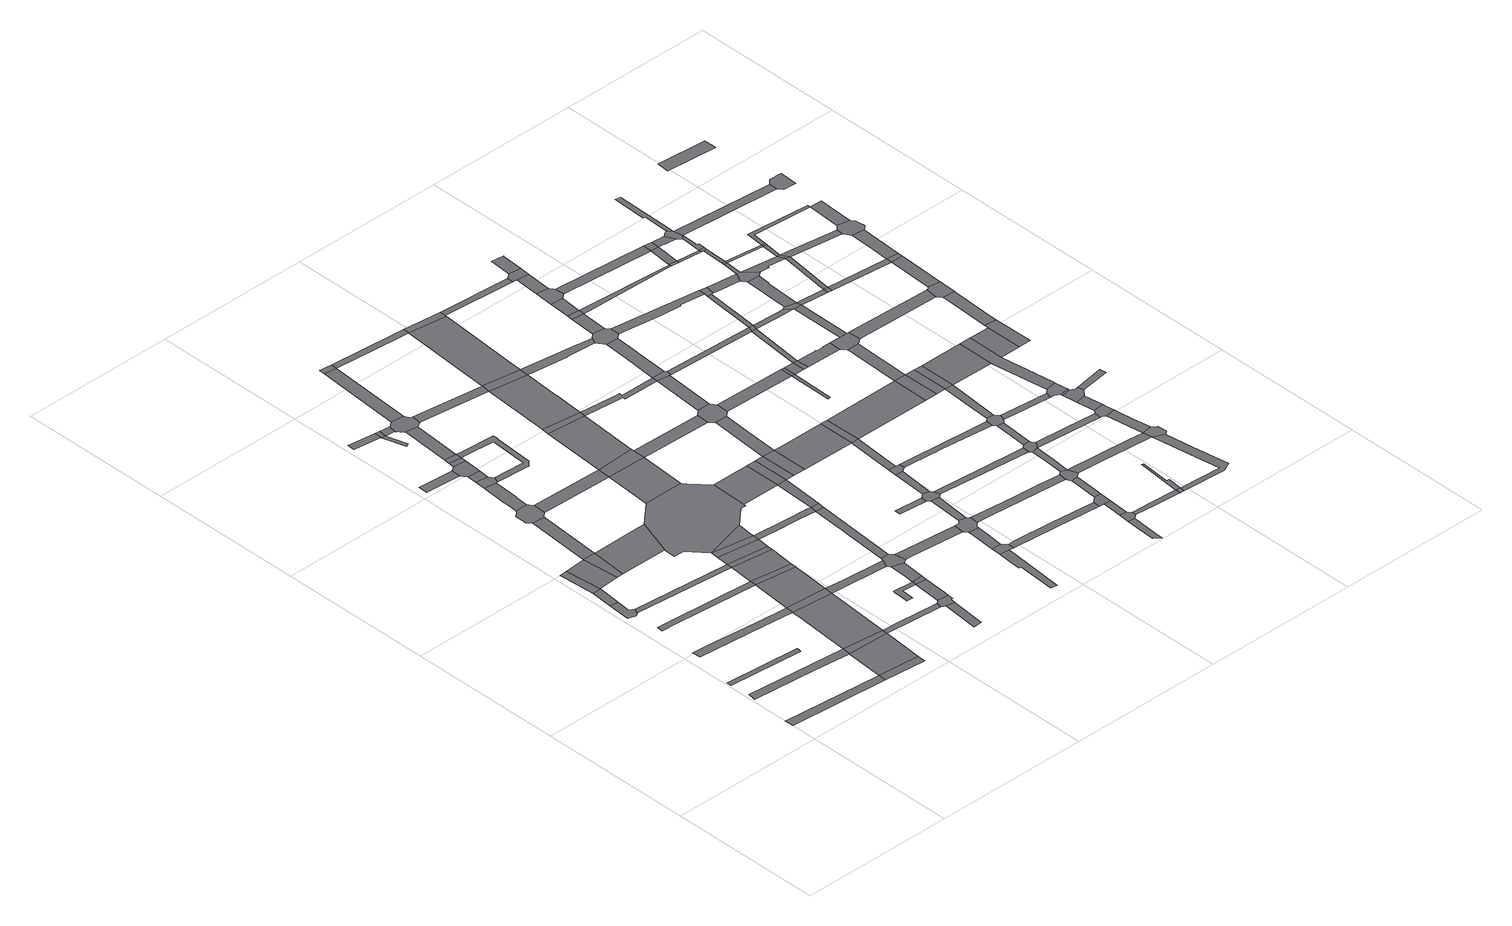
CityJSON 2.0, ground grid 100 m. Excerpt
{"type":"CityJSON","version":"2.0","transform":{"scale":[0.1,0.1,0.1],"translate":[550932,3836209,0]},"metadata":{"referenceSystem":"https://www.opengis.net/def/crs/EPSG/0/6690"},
"CityObjects":{
"road1":{"type":"Road","attributes":{"RoadStructureAttribute.sectionType":"1"},"geometry":[{"type":"MultiSurface","lod":"1","boundaries":[[[0,1,2,3,4]]]}]},
"road2":{"type":"Road","attributes":{"RoadStructureAttribute.sectionType":"1"},"geometry":[{"type":"MultiSurface","lod":"1","boundaries":[[[5,6,7,8,9,10]]]}]},
"road3":{"type":"Road","attributes":{"RoadStructureAttribute.sectionType":"1"},"geometry":[{"type":"MultiSurface","lod":"1","boundaries":[[[11,12,13,14,15]]]}]},
"road4":{"type":"Road","geometry":[{"type":"MultiSurface","lod":"1","boundaries":[[[16,17,18,19,20,21,22,23,24]]]}]},
"road5":{"type":"Road","attributes":{"RoadStructureAttribute.sectionType":"1"},"geometry":[{"type":"MultiSurface","lod":"1","boundaries":[[[25,16,24,26]]]}]},
"road6":{"type":"Road","geometry":[{"type":"MultiSurface","lod":"1","boundaries":[[[27,28,25,26,29]]]}]},
"road7":{"type":"Road","attributes":{"RoadStructureAttribute.sectionType":"1"},"geometry":[{"type":"MultiSurface","lod":"1","boundaries":[[[30,31,32,33,34,35,36,37,38,39]]]}]},
"road8":{"type":"Road","attributes":{"function":"2","RoadStructureAttribute.sectionType":"1"},"geometry":[{"type":"MultiSurface","lod":"1","boundaries":[[[40,27,29,41,42]]]}]},
"road9":{"type":"Road","attributes":{"RoadStructureAttribute.sectionType":"1"},"geometry":[{"type":"MultiSurface","lod":"1","boundaries":[[[43,44,45,46,47,48]]]}]},
"road10":{"type":"Road","geometry":[{"type":"MultiSurface","lod":"1","boundaries":[[[4,3,49,50]]]}]},
"road11":{"type":"Road","geometry":[{"type":"MultiSurface","lod":"1","boundaries":[[[51,40,42,52,53]]]}]},
"road12":{"type":"Road","attributes":{"RoadStructureAttribute.sectionType":"1"},"geometry":[{"type":"MultiSurface","lod":"1","boundaries":[[[21,20,54,55]]]}]},
"road13":{"type":"Road","attributes":{"function":"2","RoadStructureAttribute.sectionType":"1"},"geometry":[{"type":"MultiSurface","lod":"1","boundaries":[[[14,56,4,50,57,58,59]]]}]},
"road14":{"type":"Road","geometry":[{"type":"MultiSurface","lod":"1","boundaries":[[[15,14,59,60]]]}]},
"road15":{"type":"Road","attributes":{"RoadStructureAttribute.sectionType":"1"},"geometry":[{"type":"MultiSurface","lod":"1","boundaries":[[[61,62,51,53,63,64]]]}]},
"road16":{"type":"Road","attributes":{"function":"2","RoadStructureAttribute.sectionType":"1"},"geometry":[{"type":"MultiSurface","lod":"1","boundaries":[[[38,65,66,67,15,60,68,69,70]]]}]},
"road17":{"type":"Road","attributes":{"function":"2","RoadStructureAttribute.sectionType":"1"},"geometry":[{"type":"MultiSurface","lod":"1","boundaries":[[[71,72,53,52,73,74]]]}]},
"road18":{"type":"Road","geometry":[{"type":"MultiSurface","lod":"1","boundaries":[[[75,76,77,78,79,80,81,82,83,84,61,64,85,86,87,88]]]}]},
"road19":{"type":"Road","attributes":{"RoadStructureAttribute.sectionType":"1"},"geometry":[{"type":"MultiSurface","lod":"1","boundaries":[[[89,90,91,92]]]}]},
"road20":{"type":"Road","geometry":[{"type":"MultiSurface","lod":"1","boundaries":[[[39,38,70,93]]]}]},
"road21":{"type":"Road","attributes":{"RoadStructureAttribute.sectionType":"1"},"geometry":[{"type":"MultiSurface","lod":"1","boundaries":[[[94,95,96,78,77,97,98,99,100,101]]]}]},
"road22":{"type":"Road","attributes":{"function":"2","RoadStructureAttribute.sectionType":"1"},"geometry":[{"type":"MultiSurface","lod":"1","boundaries":[[[47,102,39,93,103,104]]]}]},
"road23":{"type":"Road","attributes":{"RoadStructureAttribute.sectionType":"1"},"geometry":[{"type":"MultiSurface","lod":"1","boundaries":[[[105,106,107,108,109]]]}]},
"road24":{"type":"Road","geometry":[{"type":"MultiSurface","lod":"1","boundaries":[[[110,94,101,111,112,113]]]}]},
"road25":{"type":"Road","attributes":{"RoadStructureAttribute.sectionType":"1"},"geometry":[{"type":"MultiSurface","lod":"1","boundaries":[[[114,110,113,115]]]}]},
"road26":{"type":"Road","geometry":[{"type":"MultiSurface","lod":"1","boundaries":[[[48,47,104,116,117]]]}]},
"road27":{"type":"Road","geometry":[{"type":"MultiSurface","lod":"1","boundaries":[[[118,119,92,91,120,114,115,121]]]}]},
"road28":{"type":"Road","attributes":{"RoadStructureAttribute.sectionType":"1"},"geometry":[{"type":"MultiSurface","lod":"1","boundaries":[[[59,122,123,124,60]]]}]},
"road29":{"type":"Road","attributes":{"function":"2","RoadStructureAttribute.sectionType":"1"},"geometry":[{"type":"MultiSurface","lod":"1","boundaries":[[[54,48,117,125]]]}]},
"road30":{"type":"Road","attributes":{"RoadStructureAttribute.sectionType":"1"},"geometry":[{"type":"MultiSurface","lod":"1","boundaries":[[[126,118,121,127,128]]]}]},
"road31":{"type":"Road","geometry":[{"type":"MultiSurface","lod":"1","boundaries":[[[129,130,131,132,133,134]]]}]},
"road32":{"type":"Road","geometry":[{"type":"MultiSurface","lod":"1","boundaries":[[[135,126,128,136]]]}]},
"road33":{"type":"Road","geometry":[{"type":"MultiSurface","lod":"1","boundaries":[[[109,108,134,133,137]]]}]},
"road34":{"type":"Road","geometry":[{"type":"MultiSurface","lod":"1","boundaries":[[[55,54,125,138]]]}]},
"road35":{"type":"Road","attributes":{"function":"2","RoadStructureAttribute.sectionType":"1"},"geometry":[{"type":"MultiSurface","lod":"1","boundaries":[[[139,55,138,140,141]]]}]},
"road36":{"type":"Road","attributes":{"RoadStructureAttribute.sectionType":"1"},"geometry":[{"type":"MultiSurface","lod":"1","boundaries":[[[137,133,142,143,144]]]}]},
"road37":{"type":"Road","geometry":[{"type":"MultiSurface","lod":"1","boundaries":[[[145,139,141,146]]]}]},
"road38":{"type":"Road","attributes":{"RoadStructureAttribute.sectionType":"1"},"geometry":[{"type":"MultiSurface","lod":"1","boundaries":[[[88,87,147,148]]]}]},
"road39":{"type":"Road","attributes":{"RoadStructureAttribute.sectionType":"1"},"geometry":[{"type":"MultiSurface","lod":"1","boundaries":[[[149,135,136,150,151]]]}]},
"road40":{"type":"Road","attributes":{"function":"2","RoadStructureAttribute.sectionType":"1"},"geometry":[{"type":"MultiSurface","lod":"1","boundaries":[[[152,153,154,155,156,145,146]]]}]},
"road41":{"type":"Road","attributes":{"RoadStructureAttribute.sectionType":"1"},"geometry":[{"type":"MultiSurface","lod":"1","boundaries":[[[157,158,159,160,161,162,163,136,128,164,165,166,167,168,169,112,111]]]}]},
"road42":{"type":"Road","attributes":{"RoadStructureAttribute.sectionType":"1"},"geometry":[{"type":"MultiSurface","lod":"1","boundaries":[[[170,171,172,173]]]}]},
"road43":{"type":"Road","attributes":{"RoadStructureAttribute.sectionType":"1"},"geometry":[{"type":"MultiSurface","lod":"1","boundaries":[[[174,175,93,70,176,177,178,179]]]}]},
"road44":{"type":"Road","geometry":[{"type":"MultiSurface","lod":"1","boundaries":[[[180,181,182,144,143,183,184,185,186,149,151,187,188,189,190,191,192,193]]]}]},
"road45":{"type":"Road","geometry":[{"type":"MultiSurface","lod":"1","boundaries":[[[194,195,74,73,196,197,198,199,145,156,200,201,202,203,204,205]]]}]},
"road46":{"type":"Road","geometry":[{"type":"MultiSurface","lod":"1","boundaries":[[[206,207,208,209,210,211,212,213,214,215,216]]]}]},
"road47":{"type":"Road","geometry":[{"type":"MultiSurface","lod":"1","boundaries":[[[217,218,219,123,122,220,221,170,173,222,223,224]]]}]},
"road48":{"type":"Road","attributes":{"RoadStructureAttribute.sectionType":"1"},"geometry":[{"type":"MultiSurface","lod":"1","boundaries":[[[215,225,217,224,226,227]]]}]},
"road49":{"type":"Road","attributes":{"RoadStructureAttribute.sectionType":"1"},"geometry":[{"type":"MultiSurface","lod":"1","boundaries":[[[228,180,193,229,230]]]}]},
"road50":{"type":"Road","geometry":[{"type":"MultiSurface","lod":"1","boundaries":[[[231,216,215,227]]]}]},
"road51":{"type":"Road","attributes":{"RoadStructureAttribute.sectionType":"1"},"geometry":[{"type":"MultiSurface","lod":"1","boundaries":[[[232,233,216,231,234]]]}]},
"road52":{"type":"Road","attributes":{"function":"2","RoadStructureAttribute.sectionType":"1"},"geometry":[{"type":"MultiSurface","lod":"1","boundaries":[[[147,235,194,205,236,237]]]}]},
"road53":{"type":"Road","geometry":[{"type":"MultiSurface","lod":"1","boundaries":[[[238,239,179,178,240,232,234,241,242,243]]]}]},
"road54":{"type":"Road","attributes":{"RoadStructureAttribute.sectionType":"1"},"geometry":[{"type":"MultiSurface","lod":"1","boundaries":[[[244,245,146,141,246,247,248,249,250,251,252]]]}]},
"road55":{"type":"Road","geometry":[{"type":"MultiSurface","lod":"1","boundaries":[[[253,228,230,254]]]}]},
"road56":{"type":"Road","geometry":[{"type":"MultiSurface","lod":"1","boundaries":[[[255,256,257,148,147,237,258]]]}]},
"road57":{"type":"Road","attributes":{"RoadStructureAttribute.sectionType":"1"},"geometry":[{"type":"MultiSurface","lod":"1","boundaries":[[[259,260,190,189,261,262,263,264]]]}]},
"road58":{"type":"Road","attributes":{"RoadStructureAttribute.sectionType":"1"},"geometry":[{"type":"MultiSurface","lod":"1","boundaries":[[[251,265,266,267,238,243,268,269]]]}]},
"road59":{"type":"Road","attributes":{"function":"2","RoadStructureAttribute.sectionType":"1"},"geometry":[{"type":"MultiSurface","lod":"1","boundaries":[[[270,257,256,271]]]}]},
"road60":{"type":"Road","attributes":{"function":"3","RoadStructureAttribute.sectionType":"1"},"geometry":[{"type":"MultiSurface","lod":"1","boundaries":[[[203,202,272,273,274]]]}]},
"road61":{"type":"Road","geometry":[{"type":"MultiSurface","lod":"1","boundaries":[[[252,251,269,275]]]}]},
"road62":{"type":"Road","geometry":[{"type":"MultiSurface","lod":"1","boundaries":[[[276,270,271,277]]]}]},
"road63":{"type":"Road","attributes":{"RoadStructureAttribute.sectionType":"1"}},
"road64":{"type":"Road","attributes":{"RoadStructureAttribute.sectionType":"1"},"geometry":[{"type":"MultiSurface","lod":"1","boundaries":[[[278,242,241,279,280,281]]]}]},
"road65":{"type":"Road","attributes":{"RoadStructureAttribute.sectionType":"1"},"geometry":[{"type":"MultiSurface","lod":"1","boundaries":[[[273,252,275,282]]]}]},
"road66":{"type":"Road","attributes":{"RoadStructureAttribute.sectionType":"1"},"geometry":[{"type":"MultiSurface","lod":"1","boundaries":[[[283,284,254,230,285,286,287]]]}]},
"road67":{"type":"Road","attributes":{"RoadStructureAttribute.sectionType":"1"},"geometry":[{"type":"MultiSurface","lod":"1","boundaries":[[[288,289,290,291,292,293,294,295]]]}]},
"road68":{"type":"Road","attributes":{"function":"2","RoadStructureAttribute.sectionType":"1"},"geometry":[{"type":"MultiSurface","lod":"1","boundaries":[[[263,276,277,296,297,298]]]}]},
"road69":{"type":"Road","geometry":[{"type":"MultiSurface","lod":"1","boundaries":[[[274,273,282,299]]]}]},
"road70":{"type":"Road","geometry":[{"type":"MultiSurface","lod":"1","boundaries":[[[300,301,288,295,302,303,304,305]]]}]},
"road71":{"type":"Road","attributes":{"RoadStructureAttribute.sectionType":"1"},"geometry":[{"type":"MultiSurface","lod":"1","boundaries":[[[258,237,306,307]]]}]},
"road72":{"type":"Road","geometry":[{"type":"MultiSurface","lod":"1","boundaries":[[[264,263,298,308]]]}]},
"road73":{"type":"Road","attributes":{"function":"3","RoadStructureAttribute.sectionType":"1"},"geometry":[{"type":"MultiSurface","lod":"1","boundaries":[[[299,282,309,310]]]}]},
"road74":{"type":"Road","attributes":{"RoadStructureAttribute.sectionType":"1"},"geometry":[{"type":"MultiSurface","lod":"1","boundaries":[[[311,312,313,300,305,314,315]]]}]},
"road75":{"type":"Road","geometry":[{"type":"MultiSurface","lod":"1","boundaries":[[[316,317,281,280,311,315,318,319,320,321,322]]]}]},
"road76":{"type":"Road","geometry":[{"type":"MultiSurface","lod":"1","boundaries":[[[323,324,325,326]]]}]},
"road77":{"type":"Road","geometry":[{"type":"MultiSurface","lod":"1","boundaries":[[[327,310,309,328,329]]]}]},
"road78":{"type":"Road","attributes":{"function":"2","RoadStructureAttribute.sectionType":"1"},"geometry":[{"type":"MultiSurface","lod":"1","boundaries":[[[286,264,308,330,331,332]]]}]},
"road79":{"type":"Road","attributes":{"RoadStructureAttribute.sectionType":"1"},"geometry":[{"type":"MultiSurface","lod":"1","boundaries":[[[333,316,322,334]]]}]},
"road80":{"type":"Road","geometry":[{"type":"MultiSurface","lod":"1","boundaries":[[[335,336,337,338,277,271,339,340,341,342]]]}]},
"road81":{"type":"Road","attributes":{"RoadStructureAttribute.sectionType":"1"},"geometry":[{"type":"MultiSurface","lod":"1","boundaries":[[[343,344,327,329,345,346]]]}]},
"road82":{"type":"Road","geometry":[{"type":"MultiSurface","lod":"1","boundaries":[[[347,326,325,333,334,348,349,350]]]}]},
"road83":{"type":"Road","geometry":[{"type":"MultiSurface","lod":"1","boundaries":[[[287,286,332,351,352]]]}]},
"road84":{"type":"Road","attributes":{"RoadStructureAttribute.sectionType":"1"},"geometry":[{"type":"MultiSurface","lod":"1","boundaries":[[[353,347,350,354]]]}]},
"road85":{"type":"Road","geometry":[{"type":"MultiSurface","lod":"1","boundaries":[[[355,356,307,306,357,343,346,358,359,360,361]]]}]},
"road86":{"type":"Road","attributes":{"function":"3","RoadStructureAttribute.sectionType":"1"},"geometry":[{"type":"MultiSurface","lod":"1","boundaries":[[[362,363,329,328,364,365]]]}]},
"road87":{"type":"Road","attributes":{"RoadStructureAttribute.sectionType":"1"},"geometry":[{"type":"MultiSurface","lod":"1","boundaries":[[[366,367,303,302,368,369,370]]]}]},
"road88":{"type":"Road","geometry":[{"type":"MultiSurface","lod":"1","boundaries":[[[371,353,354,372,373,374]]]}]},
"road89":{"type":"Road","attributes":{"RoadStructureAttribute.sectionType":"1"},"geometry":[{"type":"MultiSurface","lod":"1","boundaries":[[[375,376,377,308,298,378,379,380,381,382]]]}]},
"road90":{"type":"Road","attributes":{"RoadStructureAttribute.sectionType":"1"},"geometry":[{"type":"MultiSurface","lod":"1","boundaries":[[[341,383,384,356,355,385,386]]]}]},
"road91":{"type":"Road","attributes":{"RoadStructureAttribute.sectionType":"1"},"geometry":[{"type":"MultiSurface","lod":"1","boundaries":[[[364,371,374,387,388]]]}]},
"road92":{"type":"Road","attributes":{"RoadStructureAttribute.sectionType":"1"},"geometry":[{"type":"MultiSurface","lod":"1","boundaries":[[[389,390,391,320,319,392,393,394,395,396]]]}]},
"road93":{"type":"Road","geometry":[{"type":"MultiSurface","lod":"1","boundaries":[[[342,341,386,397,398,399,400,401]]]}]},
"road94":{"type":"Road","geometry":[{"type":"MultiSurface","lod":"1","boundaries":[[[402,365,364,388,403]]]}]},
"road95":{"type":"Road","attributes":{"RoadStructureAttribute.sectionType":"1"},"geometry":[{"type":"MultiSurface","lod":"1","boundaries":[[[404,405,406,407,408,409,410]]]}]},
"road96":{"type":"Road","attributes":{"RoadStructureAttribute.sectionType":"1"},"geometry":[{"type":"MultiSurface","lod":"1","boundaries":[[[411,412,413,342,401,414,415,416]]]}]},
"road97":{"type":"Road","attributes":{"RoadStructureAttribute.sectionType":"1"},"geometry":[{"type":"MultiSurface","lod":"1","boundaries":[[[417,418,349,348,419,420,421,422,423]]]}]},
"road98":{"type":"Road","geometry":[{"type":"MultiSurface","lod":"1","boundaries":[[[424,404,410,425,426,427]]]}]},
"road99":{"type":"Road","attributes":{"RoadStructureAttribute.sectionType":"1"},"geometry":[{"type":"MultiSurface","lod":"1","boundaries":[[[361,360,428,429]]]}]},
"road100":{"type":"Road","attributes":{"RoadStructureAttribute.sectionType":"1"},"geometry":[{"type":"MultiSurface","lod":"1","boundaries":[[[352,351,430,431]]]}]},
"road101":{"type":"Road","attributes":{"RoadStructureAttribute.sectionType":"1"},"geometry":[{"type":"MultiSurface","lod":"1","boundaries":[[[432,433,424,427,434]]]}]},
"road102":{"type":"Road","geometry":[{"type":"MultiSurface","lod":"1","boundaries":[[[435,436,437,382,381,438,439,411,416,440,441,442,443,444]]]}]},
"road103":{"type":"Road","geometry":[{"type":"MultiSurface","lod":"1","boundaries":[[[445,370,369,432,434,446]]]}]},
"road104":{"type":"Road","attributes":{"RoadStructureAttribute.sectionType":"1"},"geometry":[{"type":"MultiSurface","lod":"1","boundaries":[[[447,448,373,372,449,450,451,452,453]]]}]},
"road105":{"type":"Road","attributes":{"RoadStructureAttribute.sectionType":"1"},"geometry":[{"type":"MultiSurface","lod":"1","boundaries":[[[454,435,444,455]]]}]},
"road106":{"type":"Road","attributes":{"RoadStructureAttribute.sectionType":"1"},"geometry":[{"type":"MultiSurface","lod":"1","boundaries":[[[456,457,458,459,460,461,445,446]]]}]},
"road107":{"type":"Road","geometry":[{"type":"MultiSurface","lod":"1","boundaries":[[[462,454,455,463]]]}]},
"road108":{"type":"Road","attributes":{"RoadStructureAttribute.sectionType":"1"},"geometry":[{"type":"MultiSurface","lod":"1","boundaries":[[[464,462,463,465,466]]]}]},
"road109":{"type":"Road","geometry":[{"type":"MultiSurface","lod":"1","boundaries":[[[467,396,395,459,458,468,469]]]}]},
"road110":{"type":"Road","attributes":{"function":"3","RoadStructureAttribute.sectionType":"1"},"geometry":[{"type":"MultiSurface","lod":"1","boundaries":[[[470,471,403,388,472,473,474]]]}]},
"road111":{"type":"Road","attributes":{"RoadStructureAttribute.sectionType":"1"},"geometry":[{"type":"MultiSurface","lod":"1","boundaries":[[[475,426,425,476,477,478,479]]]}]},
"road112":{"type":"Road","attributes":{"RoadStructureAttribute.sectionType":"1"},"geometry":[{"type":"MultiSurface","lod":"1","boundaries":[[[428,480,481,482,483,484]]]}]},
"road113":{"type":"Road","attributes":{"RoadStructureAttribute.sectionType":"1"},"geometry":[{"type":"MultiSurface","lod":"1","boundaries":[[[398,397,485,486]]]}]},
"road114":{"type":"Road","geometry":[{"type":"MultiSurface","lod":"1","boundaries":[[[487,464,466,488,489,490,491,492,493]]]}]},
"road115":{"type":"Road","attributes":{"RoadStructureAttribute.sectionType":"1"},"geometry":[{"type":"MultiSurface","lod":"1","boundaries":[[[494,495,496,497,467,469]]]}]},
"road116":{"type":"Road","geometry":[{"type":"MultiSurface","lod":"1","boundaries":[[[429,428,484,498]]]}]},
"road117":{"type":"Road","attributes":{"RoadStructureAttribute.sectionType":"1"},"geometry":[{"type":"MultiSurface","lod":"1","boundaries":[[[499,500,487,493,501]]]}]},
"road118":{"type":"Road","attributes":{"RoadStructureAttribute.sectionType":"1"},"geometry":[{"type":"MultiSurface","lod":"1","boundaries":[[[498,484,502,503,504]]]}]},
"road119":{"type":"Road","geometry":[{"type":"MultiSurface","lod":"1","boundaries":[[[505,506,431,430,499,501,507]]]}]},
"road120":{"type":"Road","geometry":[{"type":"MultiSurface","lod":"1","boundaries":[[[508,509,510,423,422,496,495,511]]]}]},
"road121":{"type":"Road","geometry":[{"type":"MultiSurface","lod":"1","boundaries":[[[504,503,512,513]]]}]},
"road122":{"type":"Road","geometry":[{"type":"MultiSurface","lod":"1","boundaries":[[[479,478,514,515]]]}]},
"road123":{"type":"Road","attributes":{"RoadStructureAttribute.sectionType":"1"},"geometry":[{"type":"MultiSurface","lod":"1","boundaries":[[[516,517,505,507,518,519]]]}]},
"road124":{"type":"Road","attributes":{"RoadStructureAttribute.sectionType":"1"},"geometry":[{"type":"MultiSurface","lod":"1","boundaries":[[[520,521,510,509,522,523]]]}]},
"road125":{"type":"Road","attributes":{"RoadStructureAttribute.sectionType":"1"},"geometry":[{"type":"MultiSurface","lod":"1","boundaries":[[[442,441,524,525,526,527,528]]]}]},
"road126":{"type":"Road","attributes":{"RoadStructureAttribute.sectionType":"1"},"geometry":[{"type":"MultiSurface","lod":"1","boundaries":[[[529,530,531,532,533,479,515]]]}]},
"road127":{"type":"Road","geometry":[{"type":"MultiSurface","lod":"1","boundaries":[[[534,535,453,452,520,523,536,537]]]}]},
"road128":{"type":"Road","attributes":{"RoadStructureAttribute.sectionType":"1"},"geometry":[{"type":"MultiSurface","lod":"1","boundaries":[[[485,504,513,538]]]}]},
"road129":{"type":"Road","attributes":{"RoadStructureAttribute.sectionType":"1"},"geometry":[{"type":"MultiSurface","lod":"1","boundaries":[[[539,540,469,468,541,542,543,544]]]}]},
"road130":{"type":"Road","geometry":[{"type":"MultiSurface","lod":"1","boundaries":[[[474,473,545,546]]]}]},
"road131":{"type":"Road","attributes":{"RoadStructureAttribute.sectionType":"1"},"geometry":[{"type":"MultiSurface","lod":"1","boundaries":[[[547,548,549,550,551,552,553,513,512,554,555,556]]]}]},
"road132":{"type":"Road","attributes":{"RoadStructureAttribute.sectionType":"1"},"geometry":[{"type":"MultiSurface","lod":"1","boundaries":[[[463,455,557,558]]]}]},
"road133":{"type":"Road","attributes":{"RoadStructureAttribute.sectionType":"1"},"geometry":[{"type":"MultiSurface","lod":"1","boundaries":[[[559,560,535,534,561,562]]]}]},
"road134":{"type":"Road","geometry":[{"type":"MultiSurface","lod":"1","boundaries":[[[486,485,538,563]]]}]},
"road135":{"type":"Road","attributes":{"RoadStructureAttribute.sectionType":"1"},"geometry":[{"type":"MultiSurface","lod":"1","boundaries":[[[564,511,495,565,566,567]]]}]},
"road136":{"type":"Road","attributes":{"function":"3","RoadStructureAttribute.sectionType":"1"},"geometry":[{"type":"MultiSurface","lod":"1","boundaries":[[[546,545,559,568]]]}]},
"road137":{"type":"Road","attributes":{"RoadStructureAttribute.sectionType":"1"},"geometry":[{"type":"MultiSurface","lod":"1","boundaries":[[[569,570,474,546,571]]]}]},
"road138":{"type":"Road","attributes":{"RoadStructureAttribute.sectionType":"1"},"geometry":[{"type":"MultiSurface","lod":"1","boundaries":[[[490,489,572,573]]]}]},
"road139":{"type":"Road","attributes":{"RoadStructureAttribute.sectionType":"1"},"geometry":[{"type":"MultiSurface","lod":"1","boundaries":[[[574,486,563,575,576]]]}]},
"road140":{"type":"Road","attributes":{"RoadStructureAttribute.sectionType":"1"},"geometry":[{"type":"MultiSurface","lod":"1","boundaries":[[[543,577,578,579,515,514,580,581,582,583]]]}]},
"road141":{"type":"Road","geometry":[{"type":"MultiSurface","lod":"1","boundaries":[[[568,559,562,584]]]}]},
"road142":{"type":"Road","attributes":{"RoadStructureAttribute.sectionType":"1"},"geometry":[{"type":"MultiSurface","lod":"1","boundaries":[[[585,537,536,586,587,588]]]}]},
"road143":{"type":"Road","attributes":{"RoadStructureAttribute.sectionType":"1"},"geometry":[{"type":"MultiSurface","lod":"1","boundaries":[[[563,538,589,590,591,592]]]}]},
"road144":{"type":"Road","geometry":[{"type":"MultiSurface","lod":"1","boundaries":[[[593,594,556,555,569,571,595,596,597,598,599]]]}]},
"road145":{"type":"Road","geometry":[{"type":"MultiSurface","lod":"1","boundaries":[[[528,527,574,576,600,601,602]]]}]},
"road146":{"type":"Road","attributes":{"RoadStructureAttribute.sectionType":"1"},"geometry":[{"type":"MultiSurface","lod":"1","boundaries":[[[603,599,598,604,605]]]}]},
"road147":{"type":"Road","geometry":[{"type":"MultiSurface","lod":"1","boundaries":[[[606,544,543,583,607,608,609]]]}]},
"road148":{"type":"Road","attributes":{"function":"3","RoadStructureAttribute.sectionType":"1"},"geometry":[{"type":"MultiSurface","lod":"1","boundaries":[[[584,562,610,611]]]}]},
"road149":{"type":"Road","attributes":{"RoadStructureAttribute.sectionType":"1"},"geometry":[{"type":"MultiSurface","lod":"1","boundaries":[[[612,613,614,615,616,617,544,606]]]}]},
"road150":{"type":"Road","geometry":[{"type":"MultiSurface","lod":"1","boundaries":[[[618,619,620,567,566,621,615,614]]]}]},
"road151":{"type":"Road","geometry":[{"type":"MultiSurface","lod":"1","boundaries":[[[622,623,624,592,591,603,605,625]]]}]},
"road152":{"type":"Road","attributes":{"RoadStructureAttribute.sectionType":"1"},"geometry":[{"type":"MultiSurface","lod":"1","boundaries":[[[626,602,601,627,628,629]]]}]},
"road153":{"type":"Road","attributes":{"RoadStructureAttribute.sectionType":"1"},"geometry":[{"type":"MultiSurface","lod":"1","boundaries":[[[630,631,632,620,619]]]}]},
"road154":{"type":"Road","geometry":[{"type":"MultiSurface","lod":"1","boundaries":[[[633,634,588,587,635,636,637]]]}]},
"road155":{"type":"Road","geometry":[{"type":"MultiSurface","lod":"1","boundaries":[[[638,558,557,639,640,641,642]]]}]},
"road156":{"type":"Road","attributes":{"RoadStructureAttribute.sectionType":"1"},"geometry":[{"type":"MultiSurface","lod":"1","boundaries":[[[637,636,643,644]]]}]},
"road157":{"type":"Road","geometry":[{"type":"MultiSurface","lod":"1","boundaries":[[[645,644,643,646,631,630,647,648,649]]]}]},
"road158":{"type":"Road","attributes":{"RoadStructureAttribute.sectionType":"1"},"geometry":[{"type":"MultiSurface","lod":"1","boundaries":[[[650,572,638,642]]]}]},
"road159":{"type":"Road","attributes":{"RoadStructureAttribute.sectionType":"1"},"geometry":[{"type":"MultiSurface","lod":"1","boundaries":[[[651,622,625,652,653,654]]]}]},
"road160":{"type":"Road","geometry":[{"type":"MultiSurface","lod":"1","boundaries":[[[573,572,650,655]]]}]},
"road161":{"type":"Road","attributes":{"RoadStructureAttribute.sectionType":"1"},"geometry":[{"type":"MultiSurface","lod":"1","boundaries":[[[611,610,634,633,656,657,658]]]}]},
"road162":{"type":"Road","attributes":{"RoadStructureAttribute.sectionType":"1"},"geometry":[{"type":"MultiSurface","lod":"1","boundaries":[[[659,625,605,660,661]]]}]},
"road163":{"type":"Road","attributes":{"RoadStructureAttribute.sectionType":"1"},"geometry":[{"type":"MultiSurface","lod":"1","boundaries":[[[662,642,641,663,664]]]}]},
"road164":{"type":"Road","attributes":{"RoadStructureAttribute.sectionType":"1"},"geometry":[{"type":"MultiSurface","lod":"1","boundaries":[[[665,629,628,666,651,654,667,668,669,670]]]}]},
"road165":{"type":"Road","geometry":[{"type":"MultiSurface","lod":"1","boundaries":[[[671,665,670,672]]]}]},
"road166":{"type":"Road","attributes":{"RoadStructureAttribute.sectionType":"1"},"geometry":[{"type":"MultiSurface","lod":"1","boundaries":[[[655,650,673,674,675,676]]]}]},
"road167":{"type":"Road","attributes":{"RoadStructureAttribute.sectionType":"1"},"geometry":[{"type":"MultiSurface","lod":"1","boundaries":[[[677,678,671,672,679]]]}]},
"road168":{"type":"Road","attributes":{"RoadStructureAttribute.sectionType":"1"},"geometry":[{"type":"MultiSurface","lod":"1","boundaries":[[[680,597,596,681,682,683]]]}]},
"road169":{"type":"Road","attributes":{"RoadStructureAttribute.sectionType":"1"},"geometry":[{"type":"MultiSurface","lod":"1","boundaries":[[[684,649,648,685]]]}]},
"road170":{"type":"Road","geometry":[{"type":"MultiSurface","lod":"1","boundaries":[[[664,663,677,679,686]]]}]},
"road171":{"type":"Road","geometry":[{"type":"MultiSurface","lod":"1","boundaries":[[[661,660,687,688]]]}]},
"road172":{"type":"Road","attributes":{"RoadStructureAttribute.sectionType":"1"},"geometry":[{"type":"MultiSurface","lod":"1","boundaries":[[[689,690,691,692,693,664,686]]]}]},
"road173":{"type":"Road","geometry":[{"type":"MultiSurface","lod":"1","boundaries":[[[694,695,696,676,675,697,693,692,698]]]}]},
"road174":{"type":"Road","attributes":{"RoadStructureAttribute.sectionType":"1"},"geometry":[{"type":"MultiSurface","lod":"1","boundaries":[[[669,668,699,700,701,702]]]}]},
"road175":{"type":"Road","geometry":[{"type":"MultiSurface","lod":"1","boundaries":[[[658,657,703,704]]]}]},
"road176":{"type":"Road","attributes":{"RoadStructureAttribute.sectionType":"1"},"geometry":[{"type":"MultiSurface","lod":"1","boundaries":[[[672,670,705,706]]]}]},
"road177":{"type":"Road","attributes":{"RoadStructureAttribute.sectionType":"1"},"geometry":[{"type":"MultiSurface","lod":"1","boundaries":[[[701,661,688,707]]]}]},
"road178":{"type":"Road","attributes":{"RoadStructureAttribute.sectionType":"1"},"geometry":[{"type":"MultiSurface","lod":"1","boundaries":[[[708,709,710,694,698,711,712,713]]]}]},
"road179":{"type":"Road","geometry":[{"type":"MultiSurface","lod":"1","boundaries":[[[714,715,704,703,716,717]]]}]},
"road180":{"type":"Road","geometry":[{"type":"MultiSurface","lod":"1","boundaries":[[[702,701,707,718]]]}]},
"road181":{"type":"Road","attributes":{"RoadStructureAttribute.sectionType":"1"},"geometry":[{"type":"MultiSurface","lod":"1","boundaries":[[[705,702,718,719]]]}]},
"road182":{"type":"Road","geometry":[{"type":"MultiSurface","lod":"1","boundaries":[[[706,705,719,720]]]}]},
"road183":{"type":"Road","attributes":{"RoadStructureAttribute.sectionType":"1"},"geometry":[{"type":"MultiSurface","lod":"1","boundaries":[[[688,687,721,722,723]]]}]},
"road184":{"type":"Road","attributes":{"RoadStructureAttribute.sectionType":"1"},"geometry":[{"type":"MultiSurface","lod":"1","boundaries":[[[724,725,726,714,717,727,728,729]]]}]},
"road185":{"type":"Road","geometry":[{"type":"MultiSurface","lod":"1","boundaries":[[[730,731,732,683,682,733,734,724,729,735,736,737,738,739,740,741]]]}]},
"road186":{"type":"Road","attributes":{"RoadStructureAttribute.sectionType":"1"},"geometry":[{"type":"MultiSurface","lod":"1","boundaries":[[[742,743,744,718,707,745,746,747,748]]]}]},
"road187":{"type":"Road","attributes":{"RoadStructureAttribute.sectionType":"1"},"geometry":[{"type":"MultiSurface","lod":"1","boundaries":[[[749,698,692,750,751,752]]]}]},
"road188":{"type":"Road","attributes":{"RoadStructureAttribute.sectionType":"1"},"geometry":[{"type":"MultiSurface","lod":"1","boundaries":[[[722,753,730,741,754]]]}]},
"road189":{"type":"Road","attributes":{"RoadStructureAttribute.sectionType":"1"},"geometry":[{"type":"MultiSurface","lod":"1","boundaries":[[[755,706,720,756,757,758]]]}]},
"road190":{"type":"Road","geometry":[{"type":"MultiSurface","lod":"1","boundaries":[[[723,722,754,759,760]]]}]},
"road191":{"type":"Road","attributes":{"RoadStructureAttribute.sectionType":"1"},"geometry":[{"type":"MultiSurface","lod":"1","boundaries":[[[761,762,763,723,760,764]]]}]},
"road192":{"type":"Road","geometry":[{"type":"MultiSurface","lod":"1","boundaries":[[[765,766,748,747,767,761,764,768,769,770,771,772,773]]]}]},
"road193":{"type":"Road","attributes":{"RoadStructureAttribute.sectionType":"1"},"geometry":[{"type":"MultiSurface","lod":"1","boundaries":[[[757,774,775,765,773,776]]]}]},
"road194":{"type":"Road","attributes":{"RoadStructureAttribute.sectionType":"1"},"geometry":[{"type":"MultiSurface","lod":"1","boundaries":[[[777,778,779,780,781]]]}]},
"road195":{"type":"Road","geometry":[{"type":"MultiSurface","lod":"1","boundaries":[[[782,783,752,751,784,785,786,787]]]}]}
},
"vertices":[
[3,222,0],[1,222,0],[5,166,0],[642,116,0],[648,170,0],
[497,617,0],[500,633,0],[502,649,0],[501,649,0],[17,687,0],[15,652,0],
[28,527,0],[20,477,0],[435,441,0],[669,420,0],[674,475,0],
[47,1617,0],[34,1472,0],[85,1456,0],[105,1471,0],[106,1471,0],[119,1504,0],[112,1510,0],[91,1526,0],[100,1612,0],
[61,1764,0],[116,1762,0],
[94,2004,0],[45,2001,0],[116,1767,0],
[631,957,0],[562,963,0],[560,963,0],[167,1000,0],[166,1000,0],[72,1008,0],[74,952,0],[506,916,0],[709,898,0],[714,949,0],
[233,2013,0],[120,1767,0],[251,1777,0],
[201,1296,0],[96,1304,0],[92,1264,0],[199,1256,0],[737,1214,0],[740,1253,0],
[912,92,0],[916,148,0],
[233,2019,0],[297,1780,0],[316,2018,0],
[754,1415,0],[757,1453,0],
[667,408,0],[917,160,0],[940,410,0],[940,414,0],
[943,449,0],
[267,2441,0],[267,2437,0],[347,2431,0],[347,2435,0],
[707,884,0],[703,821,0],[674,478,0],[943,451,0],[975,824,0],[978,876,0],
[647,2018,0],[335,2018,0],[607,1780,0],[687,2018,0],
[381,2552,0],[365,2574,0],[358,2583,0],[278,2582,0],[278,2576,0],[273,2572,0],[247,2549,0],[241,2548,0],[242,2466,0],[248,2460,0],[347,2440,0],[378,2468,0],[379,2468,0],[383,2550,0],
[54,3095,0],[50,3035,0],[281,3019,0],[283,3078,0],
[983,931,0],
[298,2845,0],[285,2679,0],[285,2670,0],[365,2671,0],[365,2673,0],[377,2821,0],[378,2837,0],[378,2839,0],
[726,1081,0],[984,943,0],[1005,1180,0],
[43,3631,0],[37,3584,0],[40,3583,0],[217,3559,0],[223,3608,0],
[303,2916,0],[388,2838,0],[400,2877,0],[383,2910,0],
[308,2982,0],[388,2975,0],
[1006,1191,0],[1008,1218,0],
[315,3099,0],[285,3080,0],[283,3019,0],[397,3093,0],
[1313,385,0],[1320,417,0],[1052,440,0],
[1023,1380,0],
[318,3138,0],[399,3111,0],[400,3131,0],
[261,3408,0],[261,3406,0],[272,3412,0],[283,3417,0],[245,3555,0],[218,3554,0],
[321,3177,0],[402,3171,0],
[251,3604,0],
[1026,1418,0],
[764,1533,0],[1032,1484,0],[1033,1496,0],
[253,3554,0],[307,3547,0],[317,3596,0],
[769,1585,0],[1036,1541,0],
[849,2457,0],[852,2540,0],
[347,3504,0],[402,3178,0],[426,3492,0],
[1036,1550,0],[1037,1558,0],[1040,1592,0],[1045,1640,0],[1047,1661,0],
[595,2826,0],[607,2825,0],[641,2860,0],[658,3112,0],[660,3132,0],[661,3153,0],[440,3168,0],[438,3128,0],[622,3113,0],[626,3113,0],[609,2865,0],[605,2865,0],[598,2866,0],
[1338,368,0],[1317,129,0],[1373,133,0],[1395,362,0],
[1375,897,0],[1108,920,0],[1179,860,0],[1180,860,0],[1355,846,0],[1379,897,0],
[355,3622,0],[335,3607,0],[320,3596,0],[310,3542,0],[311,3540,0],[318,3538,0],[329,3525,0],[447,3505,0],[457,3511,0],[462,3513,0],[470,3575,0],[458,3576,0],[453,3584,0],[436,3610,0],
[826,2148,0],[779,2104,0],[607,1774,0],[602,1700,0],[670,1698,0],[735,1624,0],[1158,1763,0],[1194,1762,0],[1194,1779,0],[1201,2017,0],[1102,2127,0],[1084,2148,0],
[1233,659,0],[1228,659,0],[1227,649,0],[1222,558,0],[1221,549,0],[1241,548,0],[1261,547,0],[1262,558,0],[1266,629,0],[1356,623,0],[1363,650,0],
[1342,438,0],[1331,427,0],[1324,421,0],[1319,381,0],[1327,375,0],[1398,393,0],[1411,394,0],[1414,431,0],
[1345,470,0],[1417,463,0],[1430,616,0],
[398,4181,0],[477,4163,0],[478,4174,0],
[1433,654,0],
[1373,828,0],[1367,722,0],[1447,804,0],
[848,2439,0],[1106,2437,0],[1107,2452,0],
[1387,920,0],[1380,898,0],[1361,840,0],[1474,822,0],[1461,894,0],[1438,919,0],
[1417,1512,0],[1260,1524,0],[1218,1483,0],[1220,1483,0],[1276,1479,0],[1414,1469,0],[1415,1469,0],[1429,1468,0],[1436,1510,0],
[401,4222,0],[481,4213,0],
[1108,2549,0],[1108,2553,0],[854,2540,0],[1107,2534,0],
[928,3517,0],[924,3516,0],[861,3464,0],[920,3456,0],[924,3456,0],[930,3517,0],
[1411,1242,0],[1409,1187,0],[1403,1116,0],[1445,997,0],[1484,1460,0],
[886,2962,0],[1138,2943,0],
[1437,1779,0],[1448,1779,0],[1448,2017,0],
[1488,1506,0],
[890,3011,0],[1142,2982,0],
[1481,892,0],[1507,819,0],[1867,788,0],[1873,856,0],
[1512,1779,0],
[960,4175,0],[909,4179,0],[908,4139,0],[978,4133,0],[980,4173,0],
[1868,501,0],[1858,373,0],[1856,343,0],[1871,343,0],[1854,96,0],[1896,91,0],[1919,354,0],[1932,496,0],
[1156,3178,0],[1156,3180,0],[1174,3418,0],
[1511,2017,0],
[1873,568,0],[1869,514,0],[1961,494,0],[1964,534,0],[1956,542,0],[1934,564,0],
[1570,2444,0],[1575,2525,0],
[1178,3480,0],
[1567,1779,0],[1568,2017,0],
[1887,761,0],[1885,735,0],[1877,625,0],[1945,677,0],[1953,754,0],
[1923,876,0],[1904,853,0],[1954,771,0],[1982,794,0],[1986,849,0],[1983,852,0],[1968,864,0],
[1738,1174,0],[1736,1134,0],[1916,1118,0],[1920,1158,0],
[1568,2018,0],[1649,1778,0],[1649,2014,0],
[1179,3489,0],[1185,3574,0],[1226,4099,0],
[1939,1104,0],[1989,1097,0],
[1410,2935,0],[1410,2958,0],[1408,2958,0],[1141,2980,0],[1401,2920,0],[1399,2903,0],[1635,2900,0],[1636,2935,0],
[1599,2411,0],[1587,2262,0],[1667,2255,0],[1679,2411,0],
[1948,1181,0],[2016,1114,0],[2005,1154,0],[1990,1172,0],
[1227,4109,0],[1229,4149,0],
[1965,1406,0],[2015,1402,0],
[1689,2556,0],[1608,2555,0],[1586,2425,0],[1679,2414,0],[1690,2423,0],[1712,2442,0],[1716,2523,0],
[1670,2014,0],[1668,2014,0],[1994,1776,0],[1994,2013,0],
[2261,517,0],[2014,537,0],[2257,470,0],[2551,446,0],[2554,492,0],
[1970,1463,0],[2043,1422,0],[2045,1457,0],[2017,1459,0],
[1558,3428,0],[1558,3432,0],[1179,3480,0],[1440,3388,0],[1440,3390,0],[1444,3390,0],[1631,3375,0],[1651,3417,0],
[1635,2898,0],[1632,2871,0],[1716,2887,0],[1716,2888,0],
[2041,1741,0],[2044,1776,0],
[2457,808,0],[2289,822,0],[2148,835,0],[2085,785,0],[2283,769,0],[2519,749,0],[2589,743,0],[2596,795,0],
[1723,2888,0],[1733,2924,0],[1727,2928,0],[1720,2933,0],[1720,2935,0],
[2005,2013,0],[2042,2013,0],
[2569,239,0],[2564,171,0],[2554,38,0],[2594,5,0],[2597,37,0],[2606,161,0],[2612,236,0],
[1670,3324,0],[1657,3167,0],[1637,2935,0],[1736,3160,0],[1737,3163,0],[1748,3319,0],
[2316,1130,0],[2221,1137,0],[2189,1098,0],[2313,1087,0],[2562,1063,0],[2621,1058,0],[2623,1105,0],
[2575,309,0],[2639,256,0],[2641,283,0],[2619,306,0],
[2181,2431,0],[2183,2512,0],
[1696,4075,0],[1699,4116,0],
[2585,443,0],[2583,414,0],[2629,436,0],
[1679,3441,0],[1678,3440,0],[1672,3435,0],[1645,3357,0],[1669,3325,0],[1768,3336,0],[1778,3345,0],[1780,3406,0],[1771,3416,0],[1757,3435,0],
[2592,523,0],[2635,520,0],
[2228,1443,0],[2218,1444,0],[2241,1405,0],[2249,1404,0],[2303,1400,0],[2646,1366,0],[2648,1411,0],
[1692,3612,0],[1771,3606,0],
[2637,542,0],[2643,630,0],[2650,716,0],[2607,710,0],[2604,668,0],[2594,554,0],
[1695,3652,0],[1774,3646,0],
[1706,3789,0],[1774,3648,0],[1785,3783,0],
[2621,816,0],[2679,741,0],[2656,801,0],
[2548,2015,0],[2055,2013,0],[2052,1776,0],[2547,1775,0],[2548,2016,0],
[2773,276,0],[2772,245,0],[2930,233,0],[2947,231,0],[2947,266,0],
[2181,2148,0],[2181,2147,0],[2190,2148,0],[2199,2150,0],[2204,2431,0],
[2308,2869,0],[2321,2902,0],
[1715,3909,0],[1807,3800,0],[1818,3808,0],[1815,3870,0],[1808,3880,0],[1794,3902,0],[1793,3903,0],
[2667,924,0],[2679,1054,0],[2634,1041,0],[2628,927,0],
[2205,2512,0],
[1728,4073,0],[1727,4057,0],[1806,4067,0],
[2212,2431,0],[2269,2429,0],[2270,2511,0],
[1733,4141,0],[1723,4134,0],[1812,4135,0],
[2690,1117,0],[2686,1124,0],[2643,1123,0],[2706,1096,0],
[2303,2429,0],[2297,2508,0],
[2972,229,0],[2979,259,0],
[1745,4289,0],[1745,4286,0],[1823,4276,0],[1824,4277,0],
[2661,1346,0],[2652,1232,0],[2695,1228,0],[2706,1341,0],
[2064,3307,0],[2194,3297,0],[2199,3305,0],[2359,3284,0],[2363,3328,0],
[2980,268,0],[2988,357,0],[2971,359,0],[2989,554,0],[2974,557,0],
[2715,1431,0],[2668,1428,0],[2726,1361,0],[2738,1399,0],
[2338,2867,0],
[3076,765,0],[2872,782,0],[2852,727,0],[3017,713,0],[3187,699,0],[3177,756,0],
[2626,1775,0],[2626,2015,0],
[2482,2504,0],[2483,2498,0],[2435,2499,0],[2434,2506,0],[2432,2506,0],[2305,2508,0],[2303,2508,0],[2433,2426,0],[2533,2423,0],[2535,2502,0],
[2406,3589,0],[2406,3603,0],
[2691,1775,0],[2676,1548,0],[2720,1484,0],[2747,1775,0],
[2350,2902,0],
[2910,1078,0],[2911,1034,0],[3112,1017,0],[3116,1060,0],
[2691,2014,0],
[2562,2391,0],[2562,2378,0],[2640,2392,0],
[2422,3761,0],[2425,3821,0],
[2356,3259,0],[2384,3256,0],[2384,3258,0],
[3194,652,0],[3225,443,0],[3254,244,0],[3257,212,0],[3317,240,0],[3281,484,0],[3255,662,0],
[2747,2014,0],
[2780,1395,0],[2808,1354,0],[3044,1333,0],[3055,1372,0],
[2537,2860,0],[2594,2858,0],[2609,2857,0],[2568,2894,0],
[2599,2501,0],[2594,2501,0],[2648,2398,0],[2675,2419,0],[2674,2500,0],[2660,2500,0],[2609,2500,0],
[2394,3259,0],[2398,3259,0],[2410,3322,0],
[2611,2854,0],[2665,2849,0],[2665,2853,0],
[3244,767,0],[3277,682,0],[3280,685,0],[3277,745,0],
[3029,1773,0],[3029,2014,0],
[3226,894,0],[3216,971,0],[3210,1012,0],[3144,1003,0],[3150,957,0],[3165,842,0],
[3202,1071,0],[3199,1090,0],[3133,1081,0],[3127,1015,0],
[2589,2905,0],[2585,2903,0],[2577,2899,0],[2659,2886,0],
[2601,3296,0],[2424,3256,0],[2577,3236,0],[2610,3295,0],
[3182,1213,0],[3117,1200,0],[3130,1105,0],
[3151,1407,0],[3083,1395,0],[3073,1330,0],[3101,1310,0],[3162,1321,0],
[2407,3610,0],[2432,3588,0],[2439,3588,0],[2460,3586,0],[2461,3603,0],
[3103,1298,0],[3164,1311,0],
[3194,1291,0],[3115,1214,0],[3184,1215,0],[3217,1254,0],[3212,1294,0],
[2475,3761,0],
[2602,3202,0],[2672,3118,0],[2677,3118,0],[2682,3197,0],
[2478,3816,0],
[3149,1427,0],[3105,1773,0],[3105,2013,0],
[2663,2886,0],[2842,2837,0],[2846,2872,0],
[2462,3603,0],[2609,3569,0],[2611,3587,0],
[2620,3405,0],[2584,3226,0],[2700,3212,0],[2713,3223,0],[2631,3293,0],[2641,3403,0],
[2621,3423,0],[2643,3420,0],
[2521,3757,0],[2522,3752,0],[2595,3746,0],[2566,3809,0],
[2626,3567,0],[2623,3440,0],[2648,3567,0],
[2786,2497,0],[2782,2417,0],[3232,2408,0],[3242,2486,0],
[3408,1329,0],[3416,1286,0],
[2649,3586,0],
[2872,2834,0],[2876,2870,0],
[2651,3633,0],[2638,3635,0],[2642,3743,0],[2642,3745,0],[2620,3720,0],
[2605,3836,0],[2592,3827,0],[2580,3819,0],[2604,3736,0],[2630,3807,0],
[2773,3217,0],[2776,3229,0],[2893,3213,0],[2874,3260,0],
[3239,1773,0],[3239,2013,0],
[2883,3375,0],[2886,3390,0],
[2923,3207,0],
[2606,4229,0],[2598,4004,0],[2611,4004,0],[2631,3820,0],[2631,3836,0],[2641,4222,0],
[3241,2041,0],[3240,2026,0],[3321,1773,0],[3321,2035,0],
[2895,3259,0],
[2907,3371,0],
[2909,3386,0],
[3274,2796,0],[3278,2796,0],[3280,2834,0],
[3258,2377,0],[3258,2373,0],[3246,2147,0],[3326,2143,0],[3337,2362,0],[3338,2373,0],
[3264,2501,0],[3250,2486,0],[3243,2486,0],[3233,2407,0],[3257,2378,0],[3339,2404,0],[3340,2424,0],[3340,2428,0],[3342,2467,0],[3343,2472,0],[3343,2479,0],[3344,2488,0],
[3114,3228,0],[3097,3231,0],[2904,3257,0],[2924,3207,0],[2928,3206,0],[3264,3161,0],[3270,3207,0],
[2633,3807,0],[2643,3745,0],[3293,3695,0],[3296,3754,0],
[3278,2792,0],[3358,2795,0],
[2899,3510,0],[2920,3483,0],[3310,3456,0],[3311,3477,0],
[3359,2817,0],[3360,2828,0],
[3294,3114,0],[3288,2987,0],[3280,2835,0],[3374,3107,0],
[3299,3235,0],[3285,3221,0],[3277,3142,0],[3393,3123,0],[3404,3133,0],[3396,3192,0],[3396,3198,0],[3392,3204,0],[3378,3223,0],
[3310,3438,0],[3300,3243,0],[3390,3455,0],
[2996,4299,0],[2995,4299,0],[2988,4218,0],[3317,4191,0],[3317,4274,0],
[3327,3784,0],[3298,3756,0],[3295,3694,0],[3319,3667,0],[3401,3663,0],[3407,3780,0]
]}
